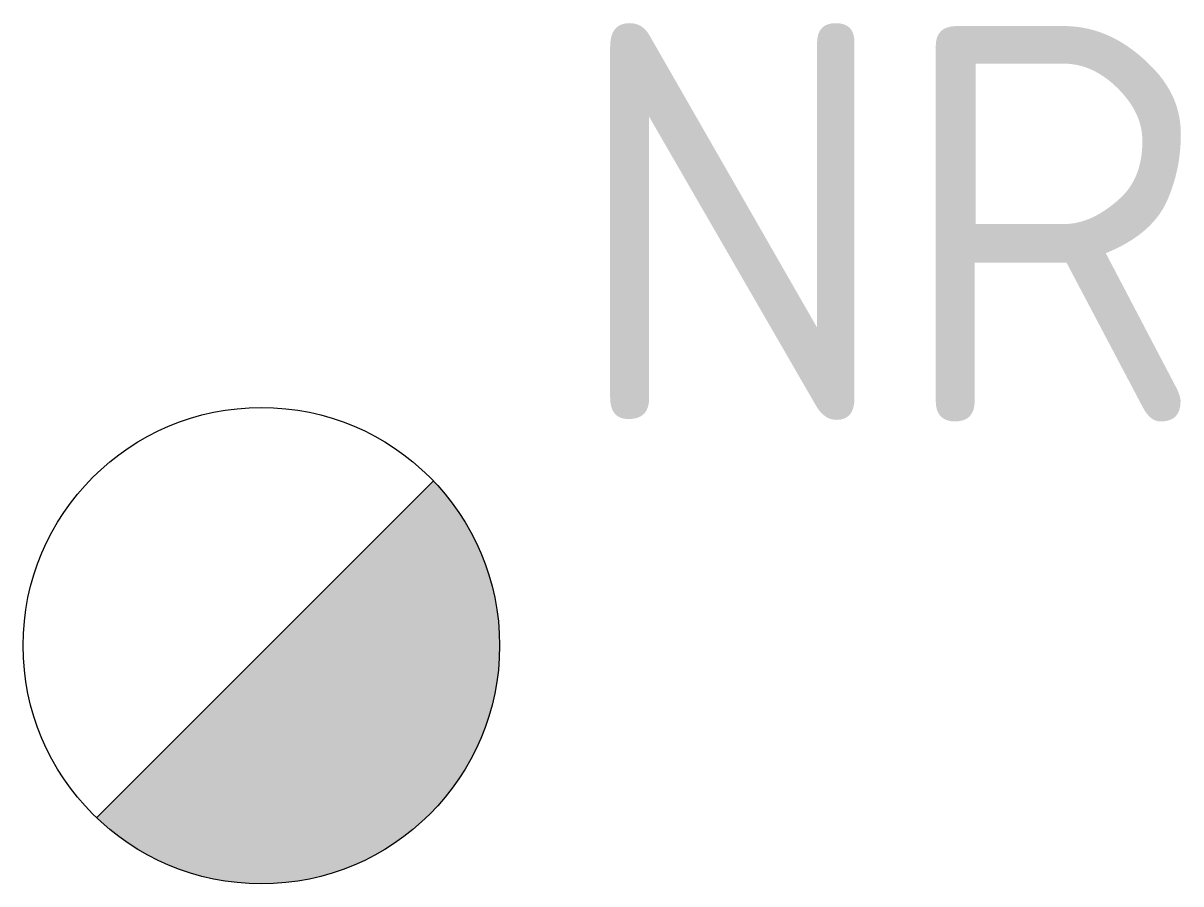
# Model space of a CAD drawing. Extents: x -1.52 to 5.77, y -1.48 to 3.94.
import ezdxf

# ---------------------------------------------------------------- set-up
doc = ezdxf.new("R2010")
doc.units = 0
doc.styles.add('NLCS-ISO', font='NLCS-ISO.ttf')

msp = doc.modelspace()

# ---------------------------------------------------------------- hatches: boundary and pattern name
msp.add_hatch(color=256).paths.add_polyline_path([(-1.0604, -1.0604, 0.660345), (1.4769, 0.0231, 0.193268), (1.0604, 1.0604)])

# ---------------------------------------------------------------- linework, layer by layer
msp.add_line((-1.0604, -1.0604), (1.0604, 1.0604))
msp.add_circle((-0.0231, 0.0231), 1.5)

# ---------------------------------------------------------------- texts
at = {"style": 'NLCS-ISO'}
msp.add_attdef('NR', (1.9169, 1.435), '', height=2.5, dxfattribs=at)

doc.saveas('drawing.dxf')
